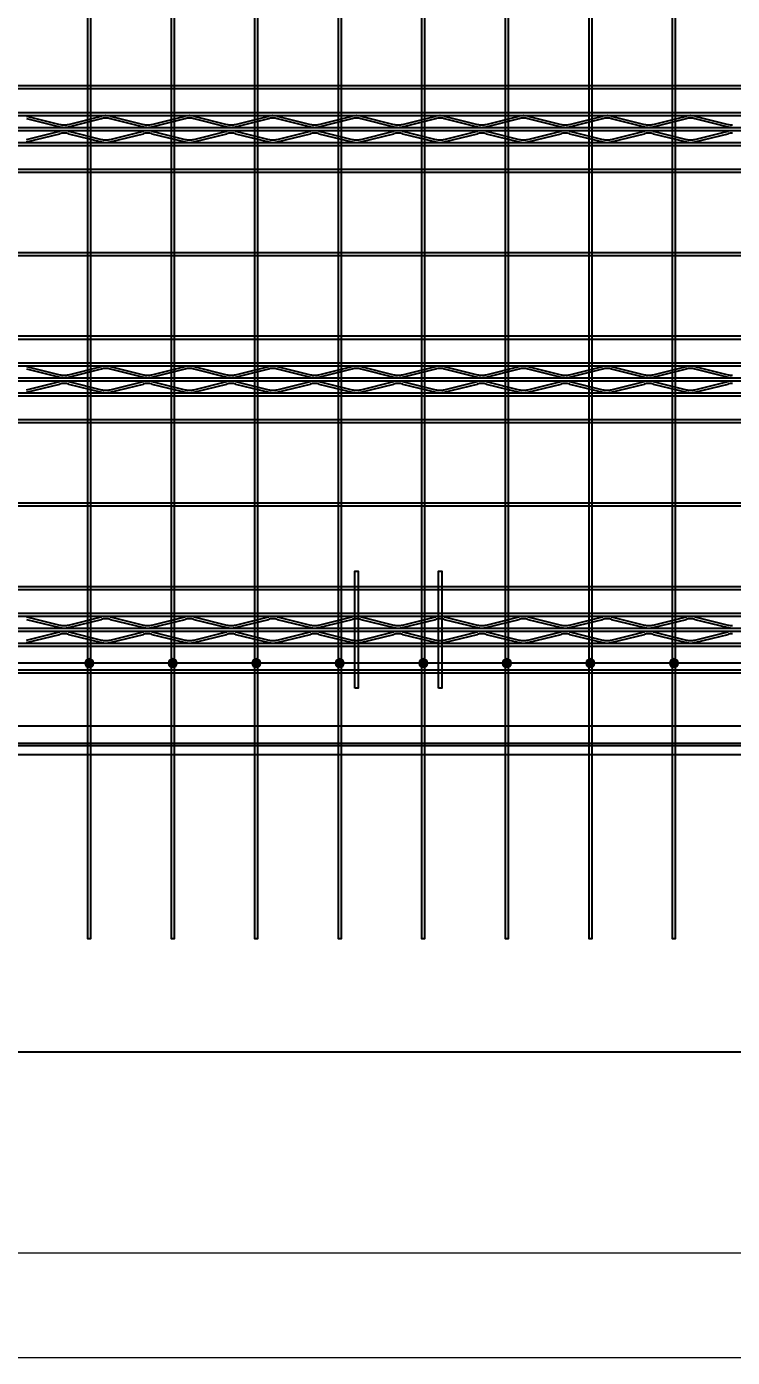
# Model space of a CAD drawing. Extents: x -524 to 129100, y -10500 to 1.
# Drawn here: x 93343 to 95033, y -10500 to -7310 of the extents above; entities that cross this region are included whole.
import ezdxf

# ---------------------------------------------------------------- set-up
doc = ezdxf.new("R2010")
doc.units = 0
doc.header["$LTSCALE"] = 250
doc.linetypes.add('BeePC_CENTER', pattern=[2, 1.25, -0.25, 0.25, -0.25])
doc.layers.get('0').update_dxf_attribs({"linetype": 'CONTINUOUS'})
doc.layers.get('Defpoints').update_dxf_attribs({"linetype": 'CONTINUOUS'})
for name, color, linetype in [('BeePC-CC', 171, 'CONTINUOUS'), ('BeePC-CCBZ', 110, 'CONTINUOUS'), ('BeePC-GJ-LEVEL', 141, 'CONTINUOUS'), ('BeePC-GJ-Truss', 185, 'CONTINUOUS'), ('BeePC-TONG-ZT', 50, 'CONTINUOUS')]:
    doc.layers.add(name, color=color, linetype=linetype)
doc.layers.add('G-ANNO-TTLB', color=7, linetype='CONTINUOUS', lineweight=9)
doc.layers.add('G-ANNO-TTLB-THIN', color=7, linetype='CONTINUOUS', lineweight=9)
doc.styles.add('BeePC_Dim', font='simfang.ttf', dxfattribs={"width": 0.7})
doc.dimstyles.new('BeePC_DIM_25_25', dxfattribs={"dimtxt": 75, "dimasz": 25, "dimexe": 25, "dimexo": 0, "dimgap": 25, "dimtad": 1, "dimdec": 0, "dimzin": 0, "dimdsep": 46, "dimtxsty": 'BeePC_Dim', "dimblk": 'ARCHTICK', "dimcen": 0, "dimdle": 25, "dimclrt": 7, "dimadec": 0, "dimazin": 0, "dimtfac": 1, "dimtdec": 0, "dimtix": 1, "dimtmove": 2, "dimatfit": 3, "dimfxl": 250, "dimfxlon": 1, "dimtfill": 1, "dimtolj": 1, "dimtzin": 0, "dimarcsym": 0})

# ---------------------------------------------------------------- blocks, each defined once
blk = doc.blocks.new('A2-嗡嗡 - A2_嗡嗡-493291-DB1详图')
at = {"layer": 'G-ANNO-TTLB'}
blk.add_line((586.5, -513), (27.5, -513), dxfattribs=at)
at = {"layer": 'G-ANNO-TTLB-THIN'}
blk.add_line((2.5, -523), (596.5, -523), dxfattribs=at)
blk = doc.blocks.new('_ArchTick')
at = {"color": 0, "linetype": 'ByBlock', "const_width": 0.5}
blk.add_lwpolyline([(-0.71, -0.71), (0.71, 0.71)], dxfattribs=at)
blk = doc.blocks.new('*D170')
at = {"layer": 'BeePC-CCBZ', "color": 0, "lineweight": -2, "transparency": 16777216}
for p, q in [((91692.6, -9568), (91692.6, -9793)), ((99092.6, -9568), (99092.6, -9793)), ((91667.6, -9768), (99117.6, -9768))]:
    blk.add_line(p, q, dxfattribs=at)
at = {"layer": 'Defpoints', "color": 0, "transparency": 16777216}
for p in [(91692.6, -7355), (99092.6, -7593.5), (99092.6, -9768)]:
    blk.add_point(p, dxfattribs=at)
at = {"layer": 'BeePC-CCBZ', "color": 0, "lineweight": -2, "transparency": 16777216, "xscale": 25, "yscale": 25, "zscale": 25, "rotation": 180}
blk.add_blockref('_ArchTick', (91692.6, -9768), dxfattribs=at)
at = {"layer": 'BeePC-CCBZ', "color": 0, "lineweight": -2, "transparency": 16777216, "xscale": 25, "yscale": 25, "zscale": 25}
blk.add_blockref('_ArchTick', (99092.6, -9768), dxfattribs=at)
at = {"layer": 'BeePC-CCBZ', "color": 7, "linetype": 'BeePC_CENTER', "transparency": 16777216, "insert": (95392.6, -9705), "char_height": 75, "attachment_point": 5, "style": 'BeePC_Dim', "bg_fill": 3, "box_fill_scale": 1.1, "bg_fill_color": 256, "bg_fill_true_color": 13158600, "bg_fill_transparency": 0}
blk.add_mtext('\\A1;200x37=7400', dxfattribs=at)
blk = doc.blocks.new('*D175')
at = {"layer": 'BeePC-CCBZ', "color": 0, "lineweight": -2, "transparency": 16777216}
for p, q in [((99404.8, -9056), (99629.8, -9056)), ((99604.8, -9031), (99604.8, -9521)), ((99404.8, -9496), (99629.8, -9496))]:
    blk.add_line(p, q, dxfattribs=at)
at = {"layer": 'Defpoints', "color": 0, "transparency": 16777216}
for p in [(95382.6, -9056), (91892.6, -9496), (99604.8, -9496)]:
    blk.add_point(p, dxfattribs=at)
at = {"layer": 'BeePC-CCBZ', "color": 0, "lineweight": -2, "transparency": 16777216, "xscale": 25, "yscale": 25, "zscale": 25}
for p, rotation in [((99604.8, -9056), 90), ((99604.8, -9496), 270)]:
    blk.add_blockref('_ArchTick', p, dxfattribs=dict(at, rotation=rotation))
at = {"layer": 'BeePC-CCBZ', "color": 7, "linetype": 'BeePC_CENTER', "transparency": 16777216, "insert": (99541.9, -9276), "char_height": 75, "attachment_point": 5, "rotation": 90, "style": 'BeePC_Dim', "bg_fill": 3, "box_fill_scale": 1.1, "bg_fill_color": 256, "bg_fill_true_color": 13158600, "bg_fill_transparency": 0}
blk.add_mtext('\\A1;440', dxfattribs=at)
blk = doc.blocks.new('BeePC_TagPoint')
h = blk.add_hatch(color=256)
edge = h.paths.add_edge_path(flags=0)
edge.add_arc((0, 0), 10, 0, 180)
edge.add_arc((0, 0), 10, 180, 360)
blk.add_lwpolyline([(10, 0, 1), (-10, 0, 1)], format="xyb", close=True)

msp = doc.modelspace()

# ---------------------------------------------------------------- block references
at = {"xscale": 25, "yscale": 25, "zscale": 25}
msp.add_blockref('A2-嗡嗡 - A2_嗡嗡-493291-DB1详图', (91337.5, 2575), dxfattribs=at)

# ---------------------------------------------------------------- next in the draw order: linework, layer by layer
for points in [[(94128.6, -8896), (94128.6, -8616), (94136.6, -8616), (94136.6, -8896), (94128.6, -8896)], [(94328.6, -8896), (94328.6, -8616), (94336.6, -8616), (94336.6, -8896), (94328.6, -8896)]]:
    msp.add_lwpolyline(points)
at = {"layer": 'BeePC-GJ-LEVEL'}
for points in [[(93488.6, -6185), (93488.6, -9496), (93496.6, -9496), (93496.6, -6185)], [(93688.6, -6185), (93688.6, -9496), (93696.6, -9496), (93696.6, -6185)], [(93888.6, -6185), (93888.6, -9496), (93896.6, -9496), (93896.6, -6185)], [(94088.6, -6185), (94088.6, -9496), (94096.6, -9496), (94096.6, -6185)], [(94288.6, -6185), (94288.6, -9496), (94296.6, -9496), (94296.6, -6185)], [(94488.6, -6185), (94488.6, -9496), (94496.6, -9496), (94496.6, -6185)], [(94688.6, -6185), (94688.6, -9496), (94696.6, -9496), (94696.6, -6185)], [(94888.6, -6185), (94888.6, -9496), (94896.6, -9496), (94896.6, -6185)], [(91382.3, -7452), (99332.8, -7452), (99332.8, -7460), (91382.3, -7460), (91382.3, -7452)], [(91382.3, -7652), (99332.8, -7652), (99332.8, -7660), (91382.3, -7660), (91382.3, -7652)], [(91382.3, -7852), (99332.8, -7852), (99332.8, -7860), (91382.3, -7860), (91382.3, -7852)], [(91382.3, -8052), (99332.8, -8052), (99332.8, -8060), (91382.3, -8060), (91382.3, -8052)], [(91382.3, -8252), (99332.8, -8252), (99332.8, -8260), (91382.3, -8260), (91382.3, -8252)], [(91382.3, -8452), (99332.8, -8452), (99332.8, -8460), (91382.3, -8460), (91382.3, -8452)], [(91382.3, -8652), (99332.8, -8652), (99332.8, -8660), (91382.3, -8660), (91382.3, -8652)], [(91382.3, -8852), (99332.8, -8852), (99332.8, -8860), (91382.3, -8860), (91382.3, -8852)]]:
    msp.add_lwpolyline(points, dxfattribs=at)
msp.add_lwpolyline([(98720.6, -9027.8), (99015.6, -8978.2, -0.041652), (99018.6, -8978), (99177.9, -8978), (99177.9, -8984), (99018.6, -8984, 0.041652), (99016.6, -8984.1), (98721.6, -9033.7, -0.041652), (98718.6, -9034), (92146.1, -9034, -0.041652), (92143.1, -9033.7), (91848.1, -8984.1, 0.041652), (91846.1, -8984), (91587.3, -8984), (91587.3, -8978), (91846.1, -8978, -0.041652), (91849.1, -8978.2), (92144.1, -9027.8, 0.041652), (92146.1, -9028), (98718.6, -9028, 0.041652), (98720.6, -9027.8)], format="xyb", dxfattribs=at)
at = {"layer": 'BeePC-GJ-Truss'}
for points in [[(91632.6, -7516), (99132.6, -7516), (99132.6, -7524), (91632.6, -7524), (91632.6, -7516)], [(93342.8, -7525.1), (93422.4, -7544.8)], [(93442.8, -7544.8), (93522.4, -7525.1)], [(93542.8, -7525.1), (93622.4, -7544.8)], [(93642.8, -7544.8), (93722.4, -7525.1)], [(93742.8, -7525.1), (93822.4, -7544.8)], [(93842.8, -7544.8), (93922.4, -7525.1)], [(93942.8, -7525.1), (94022.4, -7544.8)], [(94042.8, -7544.8), (94122.4, -7525.1)], [(94142.8, -7525.1), (94222.4, -7544.8)], [(94242.8, -7544.8), (94322.4, -7525.1)], [(94342.8, -7525.1), (94422.4, -7544.8)], [(94442.8, -7544.8), (94522.4, -7525.1)], [(94542.8, -7525.1), (94622.4, -7544.8)], [(94642.8, -7544.8), (94722.4, -7525.1)], [(94742.8, -7525.1), (94822.4, -7544.8)], [(94842.8, -7544.8), (94922.4, -7525.1)], [(94942.8, -7525.1), (95022.4, -7544.8)], [(91632.6, -7552), (99132.6, -7552), (99132.6, -7560), (91632.6, -7560), (91632.6, -7552), (91636, -7551.8), (91639.2, -7551.5), (91642.8, -7550.8), (91722.4, -7531.1)], [(93342.8, -7531.1), (93422.4, -7550.8)], [(93442.8, -7550.8), (93522.4, -7531.1)], [(93542.8, -7531.1), (93622.4, -7550.8)], [(93642.8, -7550.8), (93722.4, -7531.1)], [(93742.8, -7531.1), (93822.4, -7550.8)], [(93842.8, -7550.8), (93922.4, -7531.1)], [(93942.8, -7531.1), (94022.4, -7550.8)], [(94042.8, -7550.8), (94122.4, -7531.1)], [(94142.8, -7531.1), (94222.4, -7550.8)], [(94242.8, -7550.8), (94322.4, -7531.1)], [(94342.8, -7531.1), (94422.4, -7550.8)], [(94442.8, -7550.8), (94522.4, -7531.1)], [(94542.8, -7531.1), (94622.4, -7550.8)], [(94642.8, -7550.8), (94722.4, -7531.1)], [(94742.8, -7531.1), (94822.4, -7550.8)], [(94842.8, -7550.8), (94922.4, -7531.1)], [(94942.8, -7531.1), (95022.4, -7550.8)], [(91632.6, -7588), (99132.6, -7588), (99132.6, -7596), (91632.6, -7596), (91632.6, -7588)], [(93342.8, -7580.8), (93422.4, -7561.1)], [(93342.8, -7586.8), (93422.4, -7567.1)], [(93442.8, -7561.1), (93522.4, -7580.8)], [(93442.8, -7567.1), (93522.4, -7586.8)], [(93542.8, -7580.8), (93622.4, -7561.1)], [(93542.8, -7586.8), (93622.4, -7567.1)], [(93642.8, -7561.1), (93722.4, -7580.8)], [(93642.8, -7567.1), (93722.4, -7586.8)], [(93742.8, -7580.8), (93822.4, -7561.1)], [(93742.8, -7586.8), (93822.4, -7567.1)], [(93842.8, -7561.1), (93922.4, -7580.8)], [(93842.8, -7567.1), (93922.4, -7586.8)], [(93942.8, -7580.8), (94022.4, -7561.1)], [(93942.8, -7586.8), (94022.4, -7567.1)], [(94042.8, -7561.1), (94122.4, -7580.8)], [(94042.8, -7567.1), (94122.4, -7586.8)], [(94142.8, -7580.8), (94222.4, -7561.1)], [(94142.8, -7586.8), (94222.4, -7567.1)], [(94242.8, -7561.1), (94322.4, -7580.8)], [(94242.8, -7567.1), (94322.4, -7586.8)], [(94342.8, -7580.8), (94422.4, -7561.1)], [(94342.8, -7586.8), (94422.4, -7567.1)], [(94442.8, -7561.1), (94522.4, -7580.8)], [(94442.8, -7567.1), (94522.4, -7586.8)], [(94542.8, -7580.8), (94622.4, -7561.1)], [(94542.8, -7586.8), (94622.4, -7567.1)], [(94642.8, -7561.1), (94722.4, -7580.8)], [(94642.8, -7567.1), (94722.4, -7586.8)], [(94742.8, -7580.8), (94822.4, -7561.1)], [(94742.8, -7586.8), (94822.4, -7567.1)], [(94842.8, -7561.1), (94922.4, -7580.8)], [(94842.8, -7567.1), (94922.4, -7586.8)], [(94942.8, -7580.8), (95022.4, -7561.1)], [(94942.8, -7586.8), (95022.4, -7567.1)], [(91632.6, -8116), (99132.6, -8116), (99132.6, -8124), (91632.6, -8124), (91632.6, -8116)], [(91632.6, -8152), (99132.6, -8152), (99132.6, -8160), (91632.6, -8160), (91632.6, -8152), (91636, -8151.8), (91639.2, -8151.5), (91642.8, -8150.8), (91722.4, -8131.1)], [(93342.8, -8125.1), (93422.4, -8144.8)], [(93342.8, -8131.1), (93422.4, -8150.8)], [(93442.8, -8144.8), (93522.4, -8125.1)], [(93442.8, -8150.8), (93522.4, -8131.1)], [(93542.8, -8125.1), (93622.4, -8144.8)], [(93542.8, -8131.1), (93622.4, -8150.8)], [(93642.8, -8144.8), (93722.4, -8125.1)], [(93642.8, -8150.8), (93722.4, -8131.1)], [(93742.8, -8125.1), (93822.4, -8144.8)], [(93742.8, -8131.1), (93822.4, -8150.8)], [(93842.8, -8144.8), (93922.4, -8125.1)], [(93842.8, -8150.8), (93922.4, -8131.1)], [(93942.8, -8125.1), (94022.4, -8144.8)], [(93942.8, -8131.1), (94022.4, -8150.8)], [(94042.8, -8144.8), (94122.4, -8125.1)], [(94042.8, -8150.8), (94122.4, -8131.1)], [(94142.8, -8125.1), (94222.4, -8144.8)], [(94142.8, -8131.1), (94222.4, -8150.8)], [(94242.8, -8144.8), (94322.4, -8125.1)], [(94242.8, -8150.8), (94322.4, -8131.1)], [(94342.8, -8125.1), (94422.4, -8144.8)], [(94342.8, -8131.1), (94422.4, -8150.8)], [(94442.8, -8144.8), (94522.4, -8125.1)], [(94442.8, -8150.8), (94522.4, -8131.1)], [(94542.8, -8125.1), (94622.4, -8144.8)], [(94542.8, -8131.1), (94622.4, -8150.8)], [(94642.8, -8144.8), (94722.4, -8125.1)], [(94642.8, -8150.8), (94722.4, -8131.1)], [(94742.8, -8125.1), (94822.4, -8144.8)], [(94742.8, -8131.1), (94822.4, -8150.8)], [(94842.8, -8144.8), (94922.4, -8125.1)], [(94842.8, -8150.8), (94922.4, -8131.1)], [(94942.8, -8125.1), (95022.4, -8144.8)], [(94942.8, -8131.1), (95022.4, -8150.8)], [(93342.8, -8180.8), (93422.4, -8161.1)], [(93442.8, -8161.1), (93522.4, -8180.8)], [(93542.8, -8180.8), (93622.4, -8161.1)], [(93642.8, -8161.1), (93722.4, -8180.8)], [(93742.8, -8180.8), (93822.4, -8161.1)], [(93842.8, -8161.1), (93922.4, -8180.8)], [(93942.8, -8180.8), (94022.4, -8161.1)], [(94042.8, -8161.1), (94122.4, -8180.8)], [(94142.8, -8180.8), (94222.4, -8161.1)], [(94242.8, -8161.1), (94322.4, -8180.8)], [(94342.8, -8180.8), (94422.4, -8161.1)], [(94442.8, -8161.1), (94522.4, -8180.8)], [(94542.8, -8180.8), (94622.4, -8161.1)], [(94642.8, -8161.1), (94722.4, -8180.8)], [(94742.8, -8180.8), (94822.4, -8161.1)], [(94842.8, -8161.1), (94922.4, -8180.8)], [(94942.8, -8180.8), (95022.4, -8161.1)], [(91632.6, -8188), (99132.6, -8188), (99132.6, -8196), (91632.6, -8196), (91632.6, -8188)], [(93342.8, -8186.8), (93422.4, -8167.1)], [(93442.8, -8167.1), (93522.4, -8186.8)], [(93542.8, -8186.8), (93622.4, -8167.1)], [(93642.8, -8167.1), (93722.4, -8186.8)], [(93742.8, -8186.8), (93822.4, -8167.1)], [(93842.8, -8167.1), (93922.4, -8186.8)], [(93942.8, -8186.8), (94022.4, -8167.1)], [(94042.8, -8167.1), (94122.4, -8186.8)], [(94142.8, -8186.8), (94222.4, -8167.1)], [(94242.8, -8167.1), (94322.4, -8186.8)], [(94342.8, -8186.8), (94422.4, -8167.1)], [(94442.8, -8167.1), (94522.4, -8186.8)], [(94542.8, -8186.8), (94622.4, -8167.1)], [(94642.8, -8167.1), (94722.4, -8186.8)], [(94742.8, -8186.8), (94822.4, -8167.1)], [(94842.8, -8167.1), (94922.4, -8186.8)], [(94942.8, -8186.8), (95022.4, -8167.1)], [(91632.6, -8716), (99132.6, -8716), (99132.6, -8724), (91632.6, -8724), (91632.6, -8716)], [(91632.6, -8752), (99132.6, -8752), (99132.6, -8760), (91632.6, -8760), (91632.6, -8752), (91636, -8751.8), (91639.2, -8751.5), (91642.8, -8750.8), (91722.4, -8731.1)], [(93342.8, -8725.1), (93422.4, -8744.8)], [(93342.8, -8731.1), (93422.4, -8750.8)], [(93442.8, -8744.8), (93522.4, -8725.1)], [(93442.8, -8750.8), (93522.4, -8731.1)], [(93542.8, -8725.1), (93622.4, -8744.8)], [(93542.8, -8731.1), (93622.4, -8750.8)], [(93642.8, -8744.8), (93722.4, -8725.1)], [(93642.8, -8750.8), (93722.4, -8731.1)], [(93742.8, -8725.1), (93822.4, -8744.8)], [(93742.8, -8731.1), (93822.4, -8750.8)], [(93842.8, -8744.8), (93922.4, -8725.1)], [(93842.8, -8750.8), (93922.4, -8731.1)], [(93942.8, -8725.1), (94022.4, -8744.8)], [(93942.8, -8731.1), (94022.4, -8750.8)], [(94042.8, -8744.8), (94122.4, -8725.1)], [(94042.8, -8750.8), (94122.4, -8731.1)], [(94142.8, -8725.1), (94222.4, -8744.8)], [(94142.8, -8731.1), (94222.4, -8750.8)], [(94242.8, -8744.8), (94322.4, -8725.1)], [(94242.8, -8750.8), (94322.4, -8731.1)], [(94342.8, -8725.1), (94422.4, -8744.8)], [(94342.8, -8731.1), (94422.4, -8750.8)], [(94442.8, -8744.8), (94522.4, -8725.1)], [(94442.8, -8750.8), (94522.4, -8731.1)], [(94542.8, -8725.1), (94622.4, -8744.8)], [(94542.8, -8731.1), (94622.4, -8750.8)], [(94642.8, -8744.8), (94722.4, -8725.1)], [(94642.8, -8750.8), (94722.4, -8731.1)], [(94742.8, -8725.1), (94822.4, -8744.8)], [(94742.8, -8731.1), (94822.4, -8750.8)], [(94842.8, -8744.8), (94922.4, -8725.1)], [(94842.8, -8750.8), (94922.4, -8731.1)], [(94942.8, -8725.1), (95022.4, -8744.8)], [(94942.8, -8731.1), (95022.4, -8750.8)], [(93342.8, -8780.8), (93422.4, -8761.1)], [(93342.8, -8786.8), (93422.4, -8767.1)], [(93442.8, -8761.1), (93522.4, -8780.8)], [(93442.8, -8767.1), (93522.4, -8786.8)], [(93542.8, -8780.8), (93622.4, -8761.1)], [(93542.8, -8786.8), (93622.4, -8767.1)], [(93642.8, -8761.1), (93722.4, -8780.8)], [(93642.8, -8767.1), (93722.4, -8786.8)], [(93742.8, -8780.8), (93822.4, -8761.1)], [(93742.8, -8786.8), (93822.4, -8767.1)], [(93842.8, -8761.1), (93922.4, -8780.8)], [(93842.8, -8767.1), (93922.4, -8786.8)], [(93942.8, -8780.8), (94022.4, -8761.1)], [(93942.8, -8786.8), (94022.4, -8767.1)], [(94042.8, -8761.1), (94122.4, -8780.8)], [(94042.8, -8767.1), (94122.4, -8786.8)], [(94142.8, -8780.8), (94222.4, -8761.1)], [(94142.8, -8786.8), (94222.4, -8767.1)], [(94242.8, -8761.1), (94322.4, -8780.8)], [(94242.8, -8767.1), (94322.4, -8786.8)], [(94342.8, -8780.8), (94422.4, -8761.1)], [(94342.8, -8786.8), (94422.4, -8767.1)], [(94442.8, -8761.1), (94522.4, -8780.8)], [(94442.8, -8767.1), (94522.4, -8786.8)], [(94542.8, -8780.8), (94622.4, -8761.1)], [(94542.8, -8786.8), (94622.4, -8767.1)], [(94642.8, -8761.1), (94722.4, -8780.8)], [(94642.8, -8767.1), (94722.4, -8786.8)], [(94742.8, -8780.8), (94822.4, -8761.1)], [(94742.8, -8786.8), (94822.4, -8767.1)], [(94842.8, -8761.1), (94922.4, -8780.8)], [(94842.8, -8767.1), (94922.4, -8786.8)], [(94942.8, -8780.8), (95022.4, -8761.1)], [(94942.8, -8786.8), (95022.4, -8767.1)], [(91632.6, -8788), (99132.6, -8788), (99132.6, -8796), (91632.6, -8796), (91632.6, -8788)]]:
    msp.add_lwpolyline(points, dxfattribs=at)
for centre, major_axis, start_param, end_param in [((93533.8, -7529.1), (18, 0), 1.635672, 2.256488), ((93531.4, -7529.1), (18, 0), 0.885104, 1.50592), ((93733.8, -7529.1), (18, 0), 1.635672, 2.256488), ((93731.4, -7529.1), (18, 0), 0.885104, 1.50592), ((93933.8, -7529.1), (18, 0), 1.635672, 2.256488), ((93931.4, -7529.1), (18, 0), 0.885104, 1.50592), ((94133.8, -7529.1), (18, 0), 1.635672, 2.256488), ((94131.4, -7529.1), (18, 0), 0.885104, 1.50592), ((94333.8, -7529.1), (18, 0), 1.635672, 2.256488), ((94331.4, -7529.1), (18, 0), 0.885104, 1.50592), ((94533.8, -7529.1), (18, 0), 1.635672, 2.256488), ((94531.4, -7529.1), (18, 0), 0.885104, 1.50592), ((94733.8, -7529.1), (18, 0), 1.635672, 2.256488), ((94731.4, -7529.1), (18, 0), 0.885104, 1.50592), ((94933.8, -7529.1), (18, 0), 1.635672, 2.256488), ((94931.4, -7529.1), (18, 0), 0.885104, 1.50592), ((93431.4, -7542.5), (12, 0), 3.861169, 4.813041), ((93433.8, -7546.8), (18, 0), 4.026697, 4.647513), ((93433.8, -7542.5), (12, 0), 4.611737, 5.563609), ((93431.4, -7546.8), (18, 0), 4.777265, 5.398081), ((93531.4, -7533.4), (12, 0), 1.470144, 2.422017), ((93533.8, -7533.4), (12, 0), 0.719576, 1.671449), ((93631.4, -7542.5), (12, 0), 3.861169, 4.813041), ((93633.8, -7546.8), (18, 0), 4.026697, 4.647513), ((93633.8, -7542.5), (12, 0), 4.611737, 5.563609), ((93631.4, -7546.8), (18, 0), 4.777265, 5.398081), ((93731.4, -7533.4), (12, 0), 1.470144, 2.422017), ((93733.8, -7533.4), (12, 0), 0.719576, 1.671449), ((93831.4, -7542.5), (12, 0), 3.861169, 4.813041), ((93833.8, -7546.8), (18, 0), 4.026697, 4.647513), ((93833.8, -7542.5), (12, 0), 4.611737, 5.563609), ((93831.4, -7546.8), (18, 0), 4.777265, 5.398081), ((93931.4, -7533.4), (12, 0), 1.470144, 2.422017), ((93933.8, -7533.4), (12, 0), 0.719576, 1.671449), ((94031.4, -7542.5), (12, 0), 3.861169, 4.813041), ((94033.8, -7546.8), (18, 0), 4.026697, 4.647513), ((94033.8, -7542.5), (12, 0), 4.611737, 5.563609), ((94031.4, -7546.8), (18, 0), 4.777265, 5.398081), ((94131.4, -7533.4), (12, 0), 1.470144, 2.422017), ((94133.8, -7533.4), (12, 0), 0.719576, 1.671449), ((94231.4, -7542.5), (12, 0), 3.861169, 4.813041), ((94233.8, -7546.8), (18, 0), 4.026697, 4.647513), ((94233.8, -7542.5), (12, 0), 4.611737, 5.563609), ((94231.4, -7546.8), (18, 0), 4.777265, 5.398081), ((94331.4, -7533.4), (12, 0), 1.470144, 2.422017), ((94333.8, -7533.4), (12, 0), 0.719576, 1.671449), ((94431.4, -7542.5), (12, 0), 3.861169, 4.813041), ((94433.8, -7546.8), (18, 0), 4.026697, 4.647513), ((94433.8, -7542.5), (12, 0), 4.611737, 5.563609), ((94431.4, -7546.8), (18, 0), 4.777265, 5.398081), ((94531.4, -7533.4), (12, 0), 1.470144, 2.422017), ((94533.8, -7533.4), (12, 0), 0.719576, 1.671449), ((94631.4, -7542.5), (12, 0), 3.861169, 4.813041), ((94633.8, -7546.8), (18, 0), 4.026697, 4.647513), ((94633.8, -7542.5), (12, 0), 4.611737, 5.563609), ((94631.4, -7546.8), (18, 0), 4.777265, 5.398081), ((94731.4, -7533.4), (12, 0), 1.470144, 2.422017), ((94733.8, -7533.4), (12, 0), 0.719576, 1.671449), ((94831.4, -7542.5), (12, 0), 3.861169, 4.813041), ((94833.8, -7546.8), (18, 0), 4.026697, 4.647513), ((94833.8, -7542.5), (12, 0), 4.611737, 5.563609), ((94831.4, -7546.8), (18, 0), 4.777265, 5.398081), ((94931.4, -7533.4), (12, 0), 1.470144, 2.422017), ((94933.8, -7533.4), (12, 0), 0.719576, 1.671449), ((95031.4, -7542.5), (12, 0), 3.861169, 4.813041), ((95033.8, -7546.8), (18, 0), 4.026697, 4.647513), ((93433.8, -7565.1), (18, 0), 1.635672, 2.256488), ((93431.4, -7569.4), (12, 0), 1.470144, 2.422017), ((93431.4, -7565.1), (18, 0), 0.885104, 1.50592), ((93433.8, -7569.4), (12, 0), 0.719576, 1.671449), ((93531.4, -7578.5), (12, 0), 3.861169, 4.813041), ((93533.8, -7582.8), (18, 0), 4.026697, 4.647513), ((93533.8, -7578.5), (12, 0), 4.611737, 5.563609), ((93531.4, -7582.8), (18, 0), 4.777265, 5.398081), ((93633.8, -7565.1), (18, 0), 1.635672, 2.256488), ((93631.4, -7569.4), (12, 0), 1.470144, 2.422017), ((93631.4, -7565.1), (18, 0), 0.885104, 1.50592), ((93633.8, -7569.4), (12, 0), 0.719576, 1.671449), ((93731.4, -7578.5), (12, 0), 3.861169, 4.813041), ((93733.8, -7582.8), (18, 0), 4.026697, 4.647513), ((93733.8, -7578.5), (12, 0), 4.611737, 5.563609), ((93731.4, -7582.8), (18, 0), 4.777265, 5.398081), ((93833.8, -7565.1), (18, 0), 1.635672, 2.256488), ((93831.4, -7569.4), (12, 0), 1.470144, 2.422017), ((93831.4, -7565.1), (18, 0), 0.885104, 1.50592), ((93833.8, -7569.4), (12, 0), 0.719576, 1.671449), ((93931.4, -7578.5), (12, 0), 3.861169, 4.813041), ((93933.8, -7582.8), (18, 0), 4.026697, 4.647513), ((93933.8, -7578.5), (12, 0), 4.611737, 5.563609), ((93931.4, -7582.8), (18, 0), 4.777265, 5.398081), ((94033.8, -7565.1), (18, 0), 1.635672, 2.256488), ((94031.4, -7569.4), (12, 0), 1.470144, 2.422017), ((94031.4, -7565.1), (18, 0), 0.885104, 1.50592), ((94033.8, -7569.4), (12, 0), 0.719576, 1.671449), ((94131.4, -7578.5), (12, 0), 3.861169, 4.813041), ((94133.8, -7582.8), (18, 0), 4.026697, 4.647513), ((94133.8, -7578.5), (12, 0), 4.611737, 5.563609), ((94131.4, -7582.8), (18, 0), 4.777265, 5.398081), ((94233.8, -7565.1), (18, 0), 1.635672, 2.256488), ((94231.4, -7569.4), (12, 0), 1.470144, 2.422017), ((94231.4, -7565.1), (18, 0), 0.885104, 1.50592), ((94233.8, -7569.4), (12, 0), 0.719576, 1.671449), ((94331.4, -7578.5), (12, 0), 3.861169, 4.813041), ((94333.8, -7582.8), (18, 0), 4.026697, 4.647513), ((94333.8, -7578.5), (12, 0), 4.611737, 5.563609), ((94331.4, -7582.8), (18, 0), 4.777265, 5.398081), ((94433.8, -7565.1), (18, 0), 1.635672, 2.256488), ((94431.4, -7569.4), (12, 0), 1.470144, 2.422017), ((94431.4, -7565.1), (18, 0), 0.885104, 1.50592), ((94433.8, -7569.4), (12, 0), 0.719576, 1.671449), ((94531.4, -7578.5), (12, 0), 3.861169, 4.813041), ((94533.8, -7582.8), (18, 0), 4.026697, 4.647513), ((94533.8, -7578.5), (12, 0), 4.611737, 5.563609), ((94531.4, -7582.8), (18, 0), 4.777265, 5.398081), ((94633.8, -7565.1), (18, 0), 1.635672, 2.256488), ((94631.4, -7569.4), (12, 0), 1.470144, 2.422017), ((94631.4, -7565.1), (18, 0), 0.885104, 1.50592), ((94633.8, -7569.4), (12, 0), 0.719576, 1.671449), ((94731.4, -7578.5), (12, 0), 3.861169, 4.813041), ((94733.8, -7582.8), (18, 0), 4.026697, 4.647513), ((94733.8, -7578.5), (12, 0), 4.611737, 5.563609), ((94731.4, -7582.8), (18, 0), 4.777265, 5.398081), ((94833.8, -7565.1), (18, 0), 1.635672, 2.256488), ((94831.4, -7569.4), (12, 0), 1.470144, 2.422017), ((94831.4, -7565.1), (18, 0), 0.885104, 1.50592), ((94833.8, -7569.4), (12, 0), 0.719576, 1.671449), ((94931.4, -7578.5), (12, 0), 3.861169, 4.813041), ((94933.8, -7582.8), (18, 0), 4.026697, 4.647513), ((94933.8, -7578.5), (12, 0), 4.611737, 5.563609), ((94931.4, -7582.8), (18, 0), 4.777265, 5.398081), ((95033.8, -7565.1), (18, 0), 1.635672, 2.256488), ((95031.4, -7569.4), (12, 0), 1.470144, 2.422017), ((93533.8, -8129.1), (18, 0), 1.635672, 2.256488), ((93531.4, -8133.4), (12, 0), 1.470144, 2.422017), ((93531.4, -8129.1), (18, 0), 0.885104, 1.50592), ((93533.8, -8133.4), (12, 0), 0.719576, 1.671449), ((93733.8, -8129.1), (18, 0), 1.635672, 2.256488), ((93731.4, -8133.4), (12, 0), 1.470144, 2.422017), ((93731.4, -8129.1), (18, 0), 0.885104, 1.50592), ((93733.8, -8133.4), (12, 0), 0.719576, 1.671449), ((93933.8, -8129.1), (18, 0), 1.635672, 2.256488), ((93931.4, -8133.4), (12, 0), 1.470144, 2.422017), ((93931.4, -8129.1), (18, 0), 0.885104, 1.50592), ((93933.8, -8133.4), (12, 0), 0.719576, 1.671449), ((94133.8, -8129.1), (18, 0), 1.635672, 2.256488), ((94131.4, -8133.4), (12, 0), 1.470144, 2.422017), ((94131.4, -8129.1), (18, 0), 0.885104, 1.50592), ((94133.8, -8133.4), (12, 0), 0.719576, 1.671449), ((94333.8, -8129.1), (18, 0), 1.635672, 2.256488), ((94331.4, -8133.4), (12, 0), 1.470144, 2.422017), ((94331.4, -8129.1), (18, 0), 0.885104, 1.50592), ((94333.8, -8133.4), (12, 0), 0.719576, 1.671449), ((94533.8, -8129.1), (18, 0), 1.635672, 2.256488), ((94531.4, -8133.4), (12, 0), 1.470144, 2.422017), ((94531.4, -8129.1), (18, 0), 0.885104, 1.50592), ((94533.8, -8133.4), (12, 0), 0.719576, 1.671449), ((94733.8, -8129.1), (18, 0), 1.635672, 2.256488), ((94731.4, -8133.4), (12, 0), 1.470144, 2.422017), ((94731.4, -8129.1), (18, 0), 0.885104, 1.50592), ((94733.8, -8133.4), (12, 0), 0.719576, 1.671449), ((94933.8, -8129.1), (18, 0), 1.635672, 2.256488), ((94931.4, -8133.4), (12, 0), 1.470144, 2.422017), ((94931.4, -8129.1), (18, 0), 0.885104, 1.50592), ((94933.8, -8133.4), (12, 0), 0.719576, 1.671449), ((93431.4, -8142.5), (12, 0), 3.861169, 4.813041), ((93433.8, -8146.8), (18, 0), 4.026697, 4.647513), ((93433.8, -8165.1), (18, 0), 1.635672, 2.256488), ((93433.8, -8142.5), (12, 0), 4.611737, 5.563609), ((93431.4, -8146.8), (18, 0), 4.777265, 5.398081), ((93431.4, -8165.1), (18, 0), 0.885104, 1.50592), ((93631.4, -8142.5), (12, 0), 3.861169, 4.813041), ((93633.8, -8146.8), (18, 0), 4.026697, 4.647513), ((93633.8, -8165.1), (18, 0), 1.635672, 2.256488), ((93633.8, -8142.5), (12, 0), 4.611737, 5.563609), ((93631.4, -8146.8), (18, 0), 4.777265, 5.398081), ((93631.4, -8165.1), (18, 0), 0.885104, 1.50592), ((93831.4, -8142.5), (12, 0), 3.861169, 4.813041), ((93833.8, -8146.8), (18, 0), 4.026697, 4.647513), ((93833.8, -8165.1), (18, 0), 1.635672, 2.256488), ((93833.8, -8142.5), (12, 0), 4.611737, 5.563609), ((93831.4, -8146.8), (18, 0), 4.777265, 5.398081), ((93831.4, -8165.1), (18, 0), 0.885104, 1.50592), ((94031.4, -8142.5), (12, 0), 3.861169, 4.813041), ((94033.8, -8146.8), (18, 0), 4.026697, 4.647513), ((94033.8, -8165.1), (18, 0), 1.635672, 2.256488), ((94033.8, -8142.5), (12, 0), 4.611737, 5.563609), ((94031.4, -8146.8), (18, 0), 4.777265, 5.398081), ((94031.4, -8165.1), (18, 0), 0.885104, 1.50592), ((94231.4, -8142.5), (12, 0), 3.861169, 4.813041), ((94233.8, -8146.8), (18, 0), 4.026697, 4.647513), ((94233.8, -8165.1), (18, 0), 1.635672, 2.256488), ((94233.8, -8142.5), (12, 0), 4.611737, 5.563609), ((94231.4, -8146.8), (18, 0), 4.777265, 5.398081), ((94231.4, -8165.1), (18, 0), 0.885104, 1.50592), ((94431.4, -8142.5), (12, 0), 3.861169, 4.813041), ((94433.8, -8146.8), (18, 0), 4.026697, 4.647513), ((94433.8, -8165.1), (18, 0), 1.635672, 2.256488), ((94433.8, -8142.5), (12, 0), 4.611737, 5.563609), ((94431.4, -8146.8), (18, 0), 4.777265, 5.398081), ((94431.4, -8165.1), (18, 0), 0.885104, 1.50592), ((94631.4, -8142.5), (12, 0), 3.861169, 4.813041), ((94633.8, -8146.8), (18, 0), 4.026697, 4.647513), ((94633.8, -8165.1), (18, 0), 1.635672, 2.256488), ((94633.8, -8142.5), (12, 0), 4.611737, 5.563609), ((94631.4, -8146.8), (18, 0), 4.777265, 5.398081), ((94631.4, -8165.1), (18, 0), 0.885104, 1.50592), ((94831.4, -8142.5), (12, 0), 3.861169, 4.813041), ((94833.8, -8146.8), (18, 0), 4.026697, 4.647513), ((94833.8, -8165.1), (18, 0), 1.635672, 2.256488), ((94833.8, -8142.5), (12, 0), 4.611737, 5.563609), ((94831.4, -8146.8), (18, 0), 4.777265, 5.398081), ((94831.4, -8165.1), (18, 0), 0.885104, 1.50592), ((95031.4, -8142.5), (12, 0), 3.861169, 4.813041), ((95033.8, -8146.8), (18, 0), 4.026697, 4.647513), ((95033.8, -8165.1), (18, 0), 1.635672, 2.256488), ((93431.4, -8169.4), (12, 0), 1.470144, 2.422017), ((93433.8, -8169.4), (12, 0), 0.719576, 1.671449), ((93531.4, -8178.5), (12, 0), 3.861169, 4.813041), ((93533.8, -8182.8), (18, 0), 4.026697, 4.647513), ((93533.8, -8178.5), (12, 0), 4.611737, 5.563609), ((93531.4, -8182.8), (18, 0), 4.777265, 5.398081), ((93631.4, -8169.4), (12, 0), 1.470144, 2.422017), ((93633.8, -8169.4), (12, 0), 0.719576, 1.671449), ((93731.4, -8178.5), (12, 0), 3.861169, 4.813041), ((93733.8, -8182.8), (18, 0), 4.026697, 4.647513), ((93733.8, -8178.5), (12, 0), 4.611737, 5.563609), ((93731.4, -8182.8), (18, 0), 4.777265, 5.398081), ((93831.4, -8169.4), (12, 0), 1.470144, 2.422017), ((93833.8, -8169.4), (12, 0), 0.719576, 1.671449), ((93931.4, -8178.5), (12, 0), 3.861169, 4.813041), ((93933.8, -8182.8), (18, 0), 4.026697, 4.647513), ((93933.8, -8178.5), (12, 0), 4.611737, 5.563609), ((93931.4, -8182.8), (18, 0), 4.777265, 5.398081), ((94031.4, -8169.4), (12, 0), 1.470144, 2.422017), ((94033.8, -8169.4), (12, 0), 0.719576, 1.671449), ((94131.4, -8178.5), (12, 0), 3.861169, 4.813041), ((94133.8, -8182.8), (18, 0), 4.026697, 4.647513), ((94133.8, -8178.5), (12, 0), 4.611737, 5.563609), ((94131.4, -8182.8), (18, 0), 4.777265, 5.398081), ((94231.4, -8169.4), (12, 0), 1.470144, 2.422017), ((94233.8, -8169.4), (12, 0), 0.719576, 1.671449), ((94331.4, -8178.5), (12, 0), 3.861169, 4.813041), ((94333.8, -8182.8), (18, 0), 4.026697, 4.647513), ((94333.8, -8178.5), (12, 0), 4.611737, 5.563609), ((94331.4, -8182.8), (18, 0), 4.777265, 5.398081), ((94431.4, -8169.4), (12, 0), 1.470144, 2.422017), ((94433.8, -8169.4), (12, 0), 0.719576, 1.671449), ((94531.4, -8178.5), (12, 0), 3.861169, 4.813041), ((94533.8, -8182.8), (18, 0), 4.026697, 4.647513), ((94533.8, -8178.5), (12, 0), 4.611737, 5.563609), ((94531.4, -8182.8), (18, 0), 4.777265, 5.398081), ((94631.4, -8169.4), (12, 0), 1.470144, 2.422017), ((94633.8, -8169.4), (12, 0), 0.719576, 1.671449), ((94731.4, -8178.5), (12, 0), 3.861169, 4.813041), ((94733.8, -8182.8), (18, 0), 4.026697, 4.647513), ((94733.8, -8178.5), (12, 0), 4.611737, 5.563609), ((94731.4, -8182.8), (18, 0), 4.777265, 5.398081), ((94831.4, -8169.4), (12, 0), 1.470144, 2.422017), ((94833.8, -8169.4), (12, 0), 0.719576, 1.671449), ((94931.4, -8178.5), (12, 0), 3.861169, 4.813041), ((94933.8, -8182.8), (18, 0), 4.026697, 4.647513), ((94933.8, -8178.5), (12, 0), 4.611737, 5.563609), ((94931.4, -8182.8), (18, 0), 4.777265, 5.398081), ((95031.4, -8169.4), (12, 0), 1.470144, 2.422017), ((93533.8, -8729.1), (18, 0), 1.635672, 2.256488), ((93531.4, -8733.4), (12, 0), 1.470144, 2.422017), ((93531.4, -8729.1), (18, 0), 0.885104, 1.50592), ((93533.8, -8733.4), (12, 0), 0.719576, 1.671449), ((93733.8, -8729.1), (18, 0), 1.635672, 2.256488), ((93731.4, -8733.4), (12, 0), 1.470144, 2.422017), ((93731.4, -8729.1), (18, 0), 0.885104, 1.50592), ((93733.8, -8733.4), (12, 0), 0.719576, 1.671449), ((93933.8, -8729.1), (18, 0), 1.635672, 2.256488), ((93931.4, -8733.4), (12, 0), 1.470144, 2.422017), ((93931.4, -8729.1), (18, 0), 0.885104, 1.50592), ((93933.8, -8733.4), (12, 0), 0.719576, 1.671449), ((94133.8, -8729.1), (18, 0), 1.635672, 2.256488), ((94131.4, -8733.4), (12, 0), 1.470144, 2.422017), ((94131.4, -8729.1), (18, 0), 0.885104, 1.50592), ((94133.8, -8733.4), (12, 0), 0.719576, 1.671449), ((94333.8, -8729.1), (18, 0), 1.635672, 2.256488), ((94331.4, -8733.4), (12, 0), 1.470144, 2.422017), ((94331.4, -8729.1), (18, 0), 0.885104, 1.50592), ((94333.8, -8733.4), (12, 0), 0.719576, 1.671449), ((94533.8, -8729.1), (18, 0), 1.635672, 2.256488), ((94531.4, -8733.4), (12, 0), 1.470144, 2.422017), ((94531.4, -8729.1), (18, 0), 0.885104, 1.50592), ((94533.8, -8733.4), (12, 0), 0.719576, 1.671449), ((94733.8, -8729.1), (18, 0), 1.635672, 2.256488), ((94731.4, -8733.4), (12, 0), 1.470144, 2.422017), ((94731.4, -8729.1), (18, 0), 0.885104, 1.50592), ((94733.8, -8733.4), (12, 0), 0.719576, 1.671449), ((94933.8, -8729.1), (18, 0), 1.635672, 2.256488), ((94931.4, -8733.4), (12, 0), 1.470144, 2.422017), ((94931.4, -8729.1), (18, 0), 0.885104, 1.50592), ((94933.8, -8733.4), (12, 0), 0.719576, 1.671449), ((93431.4, -8742.5), (12, 0), 3.861169, 4.813041), ((93433.8, -8746.8), (18, 0), 4.026697, 4.647513), ((93433.8, -8765.1), (18, 0), 1.635672, 2.256488), ((93431.4, -8769.4), (12, 0), 1.470144, 2.422017), ((93433.8, -8742.5), (12, 0), 4.611737, 5.563609), ((93431.4, -8746.8), (18, 0), 4.777265, 5.398081), ((93431.4, -8765.1), (18, 0), 0.885104, 1.50592), ((93433.8, -8769.4), (12, 0), 0.719576, 1.671449), ((93631.4, -8742.5), (12, 0), 3.861169, 4.813041), ((93633.8, -8746.8), (18, 0), 4.026697, 4.647513), ((93633.8, -8765.1), (18, 0), 1.635672, 2.256488), ((93631.4, -8769.4), (12, 0), 1.470144, 2.422017), ((93633.8, -8742.5), (12, 0), 4.611737, 5.563609), ((93631.4, -8746.8), (18, 0), 4.777265, 5.398081), ((93631.4, -8765.1), (18, 0), 0.885104, 1.50592), ((93633.8, -8769.4), (12, 0), 0.719576, 1.671449), ((93831.4, -8742.5), (12, 0), 3.861169, 4.813041), ((93833.8, -8746.8), (18, 0), 4.026697, 4.647513), ((93833.8, -8765.1), (18, 0), 1.635672, 2.256488), ((93831.4, -8769.4), (12, 0), 1.470144, 2.422017), ((93833.8, -8742.5), (12, 0), 4.611737, 5.563609), ((93831.4, -8746.8), (18, 0), 4.777265, 5.398081), ((93831.4, -8765.1), (18, 0), 0.885104, 1.50592), ((93833.8, -8769.4), (12, 0), 0.719576, 1.671449), ((94031.4, -8742.5), (12, 0), 3.861169, 4.813041), ((94033.8, -8746.8), (18, 0), 4.026697, 4.647513), ((94033.8, -8765.1), (18, 0), 1.635672, 2.256488), ((94031.4, -8769.4), (12, 0), 1.470144, 2.422017), ((94033.8, -8742.5), (12, 0), 4.611737, 5.563609), ((94031.4, -8746.8), (18, 0), 4.777265, 5.398081), ((94031.4, -8765.1), (18, 0), 0.885104, 1.50592), ((94033.8, -8769.4), (12, 0), 0.719576, 1.671449), ((94231.4, -8742.5), (12, 0), 3.861169, 4.813041), ((94233.8, -8746.8), (18, 0), 4.026697, 4.647513), ((94233.8, -8765.1), (18, 0), 1.635672, 2.256488), ((94231.4, -8769.4), (12, 0), 1.470144, 2.422017), ((94233.8, -8742.5), (12, 0), 4.611737, 5.563609), ((94231.4, -8746.8), (18, 0), 4.777265, 5.398081), ((94231.4, -8765.1), (18, 0), 0.885104, 1.50592), ((94233.8, -8769.4), (12, 0), 0.719576, 1.671449), ((94431.4, -8742.5), (12, 0), 3.861169, 4.813041), ((94433.8, -8746.8), (18, 0), 4.026697, 4.647513), ((94433.8, -8765.1), (18, 0), 1.635672, 2.256488), ((94431.4, -8769.4), (12, 0), 1.470144, 2.422017), ((94433.8, -8742.5), (12, 0), 4.611737, 5.563609), ((94431.4, -8746.8), (18, 0), 4.777265, 5.398081), ((94431.4, -8765.1), (18, 0), 0.885104, 1.50592), ((94433.8, -8769.4), (12, 0), 0.719576, 1.671449), ((94631.4, -8742.5), (12, 0), 3.861169, 4.813041), ((94633.8, -8746.8), (18, 0), 4.026697, 4.647513), ((94633.8, -8765.1), (18, 0), 1.635672, 2.256488), ((94631.4, -8769.4), (12, 0), 1.470144, 2.422017), ((94633.8, -8742.5), (12, 0), 4.611737, 5.563609), ((94631.4, -8746.8), (18, 0), 4.777265, 5.398081), ((94631.4, -8765.1), (18, 0), 0.885104, 1.50592), ((94633.8, -8769.4), (12, 0), 0.719576, 1.671449), ((94831.4, -8742.5), (12, 0), 3.861169, 4.813041), ((94833.8, -8746.8), (18, 0), 4.026697, 4.647513), ((94833.8, -8765.1), (18, 0), 1.635672, 2.256488), ((94831.4, -8769.4), (12, 0), 1.470144, 2.422017), ((94833.8, -8742.5), (12, 0), 4.611737, 5.563609), ((94831.4, -8746.8), (18, 0), 4.777265, 5.398081), ((94831.4, -8765.1), (18, 0), 0.885104, 1.50592), ((94833.8, -8769.4), (12, 0), 0.719576, 1.671449), ((95031.4, -8742.5), (12, 0), 3.861169, 4.813041), ((95033.8, -8746.8), (18, 0), 4.026697, 4.647513), ((95033.8, -8765.1), (18, 0), 1.635672, 2.256488), ((95031.4, -8769.4), (12, 0), 1.470144, 2.422017), ((93531.4, -8778.5), (12, 0), 3.861169, 4.813041), ((93533.8, -8782.8), (18, 0), 4.026697, 4.647513), ((93533.8, -8778.5), (12, 0), 4.611737, 5.563609), ((93531.4, -8782.8), (18, 0), 4.777265, 5.398081), ((93731.4, -8778.5), (12, 0), 3.861169, 4.813041), ((93733.8, -8782.8), (18, 0), 4.026697, 4.647513), ((93733.8, -8778.5), (12, 0), 4.611737, 5.563609), ((93731.4, -8782.8), (18, 0), 4.777265, 5.398081), ((93931.4, -8778.5), (12, 0), 3.861169, 4.813041), ((93933.8, -8782.8), (18, 0), 4.026697, 4.647513), ((93933.8, -8778.5), (12, 0), 4.611737, 5.563609), ((93931.4, -8782.8), (18, 0), 4.777265, 5.398081), ((94131.4, -8778.5), (12, 0), 3.861169, 4.813041), ((94133.8, -8782.8), (18, 0), 4.026697, 4.647513), ((94133.8, -8778.5), (12, 0), 4.611737, 5.563609), ((94131.4, -8782.8), (18, 0), 4.777265, 5.398081), ((94331.4, -8778.5), (12, 0), 3.861169, 4.813041), ((94333.8, -8782.8), (18, 0), 4.026697, 4.647513), ((94333.8, -8778.5), (12, 0), 4.611737, 5.563609), ((94331.4, -8782.8), (18, 0), 4.777265, 5.398081), ((94531.4, -8778.5), (12, 0), 3.861169, 4.813041), ((94533.8, -8782.8), (18, 0), 4.026697, 4.647513), ((94533.8, -8778.5), (12, 0), 4.611737, 5.563609), ((94531.4, -8782.8), (18, 0), 4.777265, 5.398081), ((94731.4, -8778.5), (12, 0), 3.861169, 4.813041), ((94733.8, -8782.8), (18, 0), 4.026697, 4.647513), ((94733.8, -8778.5), (12, 0), 4.611737, 5.563609), ((94731.4, -8782.8), (18, 0), 4.777265, 5.398081), ((94931.4, -8778.5), (12, 0), 3.861169, 4.813041), ((94933.8, -8782.8), (18, 0), 4.026697, 4.647513), ((94933.8, -8778.5), (12, 0), 4.611737, 5.563609), ((94931.4, -8782.8), (18, 0), 4.777265, 5.398081)]:
    msp.add_ellipse(centre, major_axis=major_axis, ratio=0.288551, start_param=start_param, end_param=end_param, dxfattribs=at)
at = {"layer": 'BeePC-TONG-ZT'}
msp.add_lwpolyline([(91822.3, -9006), (91572.3, -9006), (91572.3, -6656), (99192.8, -6656), (99192.8, -9006), (99042.3, -9006), (99042.3, -9056), (91822.3, -9056), (91822.3, -9006)], dxfattribs=at)

# ---------------------------------------------------------------- next in the draw order: dimensions: what is measured, and where the dimension line sits
at = {"layer": 'BeePC-CCBZ'}
dim = msp.add_linear_dim(base=(99092.6, -9768), p1=(91692.6, -7355), p2=(99092.6, -7593.5), angle=0, text='200x37=7400', dimstyle='BeePC_DIM_25_25', override={"dimfxl": 200}, dxfattribs=at)
dim.commit()
dim.dimension.update_dxf_attribs({"geometry": '*D170', "text_midpoint": (95392.6, -9705)})

# ---------------------------------------------------------------- next in the draw order: linework, layer by layer
at = {"layer": 'BeePC-CC'}
for p, q in [((93492.6, -8836), (93292.6, -8836)), ((93692.6, -8836), (93492.6, -8836)), ((93892.6, -8836), (93692.6, -8836)), ((94092.6, -8836), (93892.6, -8836)), ((94292.6, -8836), (94092.6, -8836)), ((94492.6, -8836), (94292.6, -8836)), ((94692.6, -8836), (94492.6, -8836)), ((94892.6, -8836), (94692.6, -8836)), ((95092.6, -8836), (94892.6, -8836)), ((99167.8, -8987), (91597.3, -8987))]:
    msp.add_line(p, q, dxfattribs=at)

# ---------------------------------------------------------------- next in the draw order: block references
for p in [(93492.6, -8836), (93692.6, -8836), (93892.6, -8836), (94092.6, -8836), (94292.6, -8836), (94492.6, -8836), (94692.6, -8836), (94892.6, -8836)]:
    msp.add_blockref('BeePC_TagPoint', p, dxfattribs=at)

# ---------------------------------------------------------------- next in the draw order: dimensions: what is measured, and where the dimension line sits
at = {"layer": 'BeePC-CCBZ'}
dim = msp.add_linear_dim(base=(99604.8, -9496), p1=(95382.6, -9056), p2=(91892.6, -9496), angle=90, dimstyle='BeePC_DIM_25_25', override={"dimfxl": 200}, dxfattribs=at)
dim.commit()
dim.dimension.update_dxf_attribs({"geometry": '*D175', "text_midpoint": (99541.9, -9276)})

doc.saveas('drawing.dxf')
